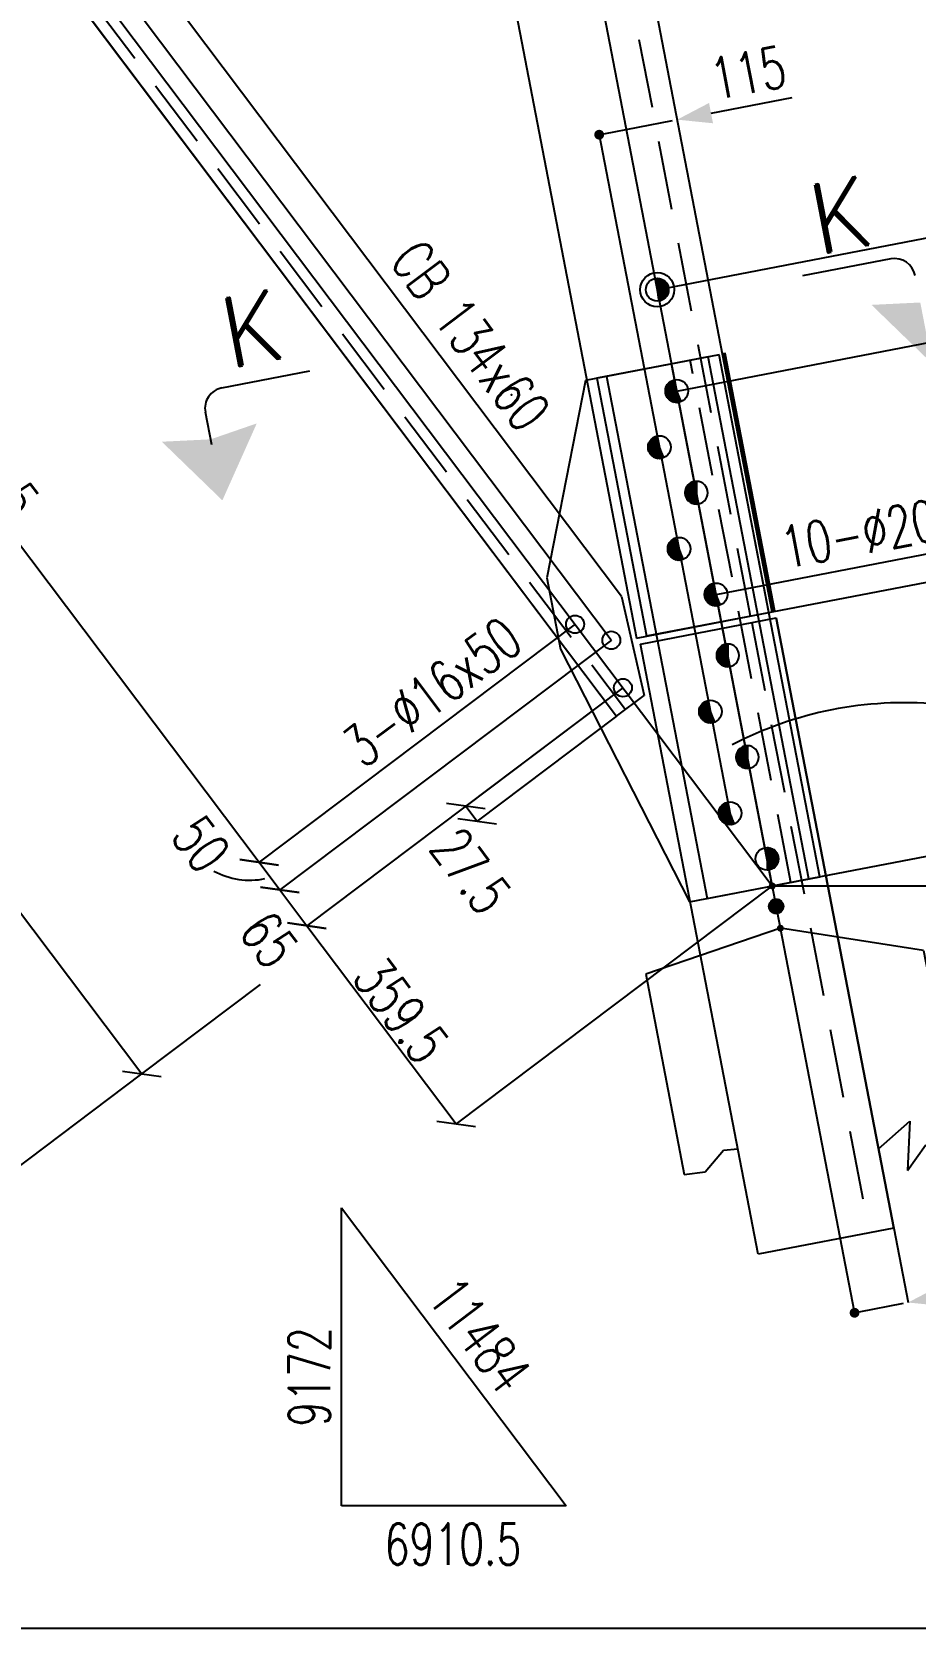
# Model space of a CAD drawing. Extents: x 707090 to 723393, y -5011 to 6523.
# Drawn here: x 716576 to 717855, y -5011 to -2699 of the extents above; entities that cross this region are included whole.
import ezdxf
from ezdxf.enums import TextEntityAlignment as Align

# ---------------------------------------------------------------- set-up
doc = ezdxf.new("R2010")
doc.units = 0
doc.header["$LTSCALE"] = 200
doc.header["$MEASUREMENT"] = 0
doc.linetypes.add('DASHED', pattern=[0.75, 0.5, -0.25])
doc.layers.get('0').update_dxf_attribs({"linetype": 'CONTINUOUS'})
for name, color, linetype in [('ASSI', 6, 'CONTINUOUS'), ('FORI', 2, 'CONTINUOUS'), ('LINEA_ANG', 2, 'CONTINUOUS'), ('LINEE_PIASTRA', 2, 'CONTINUOUS'), ('LINEE_PIASTRE', 2, 'CONTINUOUS'), ('LP', 3, 'CONTINUOUS'), ('LS', 7, 'CONTINUOUS'), ('LSP', 3, 'CONTINUOUS'), ('PIASTRE', 5, 'CONTINUOUS'), ('QT_MAL', 7, 'CONTINUOUS'), ('QT_MPR', 7, 'CONTINUOUS'), ('QT_MSP', 7, 'CONTINUOUS'), ('TRAT-Y', 7, 'DASHED')]:
    doc.layers.add(name, color=color, linetype=linetype)
doc.styles.add('QUOTE', font='ROMANS8.SHX', dxfattribs={"width": 0.7})
doc.styles.add('RD', font='ROMAND8.SHX', dxfattribs={"width": 0.7})
doc.styles.add('RS', font='ROMANS8.shx', dxfattribs={"width": 0.7})
doc.styles.get("Standard").update_dxf_attribs({"font": 'ROMANS8.SHX', "width": 0.7})
doc.dimstyles.new('FRECCE1', dxfattribs={"dimtxt": 60, "dimasz": 6.66, "dimexe": 0, "dimexo": 0, "dimgap": 1, "dimtad": 1, "dimzin": 0, "dimdsep": 46, "dimtxsty": 'RS', "dimblk1": 'QUOTP', "dimblk2": 'QUOTF', "dimsah": 1, "dimcen": 0, "dimclrd": 2, "dimclre": 2, "dimclrt": 7, "dimadec": 0, "dimazin": 0, "dimtfac": 1, "dimtix": 1, "dimtmove": 2, "dimatfit": 3, "dimldrblk": 'QUOTP', "dimfxl": 1, "dimtolj": 1, "dimtzin": 0, "dimarcsym": 0})
doc.dimstyles.new('TRATTO', dxfattribs={"dimscale": 0, "dimtxt": 60, "dimasz": 40, "dimexe": 0, "dimexo": 0, "dimgap": 5, "dimtad": 1, "dimrnd": 0.5, "dimdsep": 46, "dimtxsty": 'RS', "dimblk1": 'OBLIQUE', "dimblk2": 'OBLIQUE', "dimsah": 1, "dimcen": 0.09, "dimclrd": 2, "dimclre": 2, "dimclrt": 7, "dimadec": 0, "dimazin": 0, "dimtfac": 1, "dimtix": 1, "dimtmove": 2, "dimatfit": 3, "dimfxl": 1, "dimtolj": 1, "dimtzin": 0, "dimarcsym": 0})

# ---------------------------------------------------------------- blocks, each defined once
blk = doc.blocks.new('ASSE98')
blk.add_line((0, 0), (1, 0))
at = {"color": 7, "style": 'QUOTE', "width": 0.5, "flags": 1}
for tag, p in [('TI', (1.38308, 6.82731)), ('DI_S', (1.38308, 6.42178)), ('D_S', (1.38308, 6.02092)), ('E_S', (1.38308, 5.68065)), ('NFORI', (1.36454, 5.29792)), ('ALAR', (1.36349, 4.93246)), ('FAM', (1.3775, 4.54645)), ('ALA', (1.38308, 4.19257)), ('DISP2', (1.38308, 3.84971)), ('DISP1', (1.38308, 3.50686)), ('PINZAF', (1.38308, 3.164)), ('PINZAI', (1.38308, 2.82114)), ('TRP', (1.38308, 2.47829)), ('NP', (1.38308, 2.13543)), ('SV', (1.38308, 1.79257)), ('PESO', (1.38308, 1.44971)), ('QUA', (1.38308, 1.10686)), ('LUN', (1.38308, 0.764)), ('PROF', (1.38308, 0.42114)), ('POS', (1.38308, 0.07829))]:
    blk.add_attdef(tag, p, '', height=0.2, dxfattribs=at)
at = {"color": 7, "flags": 1}
for tag, p in [('LAV1', (3.07431, 6.82847)), ('LAV2', (3.07431, 6.49513)), ('LAV3', (3.07431, 6.1618)), ('LAV4', (3.07431, 5.82847)), ('LAV5', (3.07431, 5.49513)), ('LAV6', (3.07431, 5.1618)), ('LAV7', (3.07431, 4.82847)), ('LAV8', (3.07431, 4.49513)), ('LAV9', (3.07431, 4.1618)), ('LAV10', (3.07431, 3.82847))]:
    blk.add_attdef(tag, p, '', height=0.2, dxfattribs=at)
blk = doc.blocks.new('20')
at = {"color": 0}
for p, q in [((0, 0.98), (0.02, 1)), ((0, 0.94), (0.06, 1)), ((1, -0.01), (0, 0.99)), ((0, 0.89), (0.1, 0.99)), ((0, 0.85), (0.14, 0.99)), ((0, 0.8), (0.18, 0.98)), ((0, 0.76), (0.22, 0.98)), ((0, 0.71), (0.25, 0.97)), ((0, 0.67), (0.29, 0.96)), ((1, -0.05), (0, 0.95)), ((0, 0.62), (0.32, 0.95)), ((0, 0.58), (0.36, 0.93)), ((0, 0.53), (0.39, 0.92)), ((0, 0.49), (0.42, 0.91)), ((1, -0.09), (0, 0.9)), ((0, 0.44), (0.45, 0.89)), ((0, 0.4), (0.48, 0.88)), ((0.99, -0.13), (0, 0.86)), ((0, 0.35), (0.51, 0.86)), ((0, 0.31), (0.54, 0.84)), ((0, 0.26), (0.56, 0.83)), ((0.99, -0.17), (0, 0.81)), ((0, 0.22), (0.59, 0.81)), ((0, 0.17), (0.61, 0.79)), ((0.98, -0.21), (0, 0.77)), ((0, 0.13), (0.64, 0.77)), ((0, 0.08), (0.66, 0.75)), ((0, 0.04), (0.69, 0.73)), ((0.97, -0.25), (0, 0.72)), ((0, -0.01), (0.71, 0.7)), ((0.96, -0.28), (0, 0.68)), ((0, -0.05), (0.73, 0.68)), ((0, -0.1), (0.75, 0.66)), ((0.95, -0.32), (0, 0.63)), ((0, -0.14), (0.77, 0.63)), ((0, -0.19), (0.79, 0.61)), ((0.94, -0.35), (0, 0.59)), ((0, -0.23), (0.81, 0.58)), ((0, -0.28), (0.83, 0.56)), ((0.92, -0.38), (0, 0.54)), ((0, -0.32), (0.85, 0.53)), ((0.91, -0.41), (0, 0.5)), ((0, -0.36), (0.87, 0.5)), ((0, -0.41), (0.88, 0.47)), ((0.9, -0.44), (0, 0.45)), ((0, -0.45), (0.9, 0.44)), ((0.88, -0.47), (0, 0.41)), ((0, -0.5), (0.91, 0.41)), ((0, -0.54), (0.92, 0.38)), ((0.87, -0.5), (0, 0.36)), ((0, -0.59), (0.94, 0.35)), ((0.85, -0.53), (0, 0.32)), ((0, -0.63), (0.95, 0.31)), ((0, -0.68), (0.96, 0.28)), ((0.83, -0.56), (0, 0.27)), ((0, -0.72), (0.97, 0.25)), ((0.81, -0.58), (0, 0.23)), ((0, -0.77), (0.98, 0.21)), ((0.79, -0.61), (0, 0.18)), ((0, -0.81), (0.99, 0.17)), ((0.77, -0.63), (0, 0.14)), ((0, -0.86), (0.99, 0.13)), ((0.75, -0.66), (0, 0.09)), ((0, -0.9), (1, 0.09)), ((0.73, -0.68), (0, 0.05)), ((0, -0.95), (1, 0.05)), ((0.71, -0.7), (0, 0.01)), ((0, -0.99), (1, 0.01)), ((1, 0.04), (0.04, 1)), ((1, 0.09), (0.09, 1)), ((0.99, 0.14), (0.14, 0.99)), ((0.98, 0.19), (0.19, 0.98)), ((0.97, 0.25), (0.25, 0.97)), ((0.95, 0.31), (0.31, 0.95)), ((0.92, 0.38), (0.38, 0.92)), ((0.88, 0.47), (0.47, 0.88)), ((0.81, 0.59), (0.59, 0.81)), ((0.69, -0.73), (0, -0.04)), ((0.66, -0.75), (0, -0.08)), ((0.64, -0.77), (0, -0.13)), ((0.61, -0.79), (0, -0.17)), ((0.59, -0.81), (0, -0.22)), ((0.56, -0.83), (0, -0.26)), ((0.54, -0.84), (0, -0.31)), ((0.51, -0.86), (0, -0.35)), ((0.48, -0.88), (0, -0.4)), ((0.45, -0.89), (0, -0.44)), ((0.42, -0.91), (0, -0.49)), ((0.39, -0.92), (0, -0.53)), ((0.36, -0.93), (0, -0.58)), ((0.32, -0.95), (0, -0.62)), ((0.29, -0.96), (0, -0.67)), ((0.25, -0.97), (0, -0.71)), ((0.22, -0.98), (0, -0.76)), ((0.18, -0.98), (0, -0.8)), ((0.14, -0.99), (0, -0.85)), ((0.1, -0.99), (0, -0.89)), ((0.04, -1), (1, -0.04)), ((0.09, -1), (1, -0.09)), ((0.14, -0.99), (0.99, -0.14)), ((0.19, -0.98), (0.98, -0.19)), ((0.25, -0.97), (0.97, -0.25)), ((0.31, -0.95), (0.95, -0.31)), ((0.38, -0.92), (0.92, -0.38)), ((0.47, -0.88), (0.88, -0.47)), ((0.59, -0.81), (0.81, -0.59))]:
    blk.add_line(p, q, dxfattribs=at)
blk.add_line((0, 1), (0, -1))
blk.add_circle((0, 0), 1)
blk = doc.blocks.new('MRKR_98')
blk.add_point((0, 0))
at = {"color": 7, "style": 'QUOTE', "width": 0.5, "flags": 1}
for tag, p in [('TI', (3.73, 6.83)), ('DI_S', (3.73, 6.42)), ('D_S', (3.73, 6.02)), ('E_S', (3.73, 5.68)), ('AUX2', (3.71, 4.93)), ('NFORI', (3.72, 5.3)), ('FAM', (3.73, 4.55)), ('AUX1', (3.73, 4.19)), ('COMMESSA', (3.73, 3.85)), ('MD', (3.73, 3.51)), ('MP', (3.73, 3.16)), ('LARGHEZZA', (3.73, 2.82)), ('SPESSORE', (3.73, 2.48)), ('NP', (3.73, 2.14)), ('SV', (3.73, 1.79)), ('PESO', (3.73, 1.45)), ('QUA', (3.73, 1.11)), ('LUN', (3.73, 0.76)), ('PROF', (3.73, 0.42)), ('POS', (3.73, 0.08))]:
    blk.add_attdef(tag, p, '', height=0.2, dxfattribs=at)
at = {"color": 7, "flags": 1}
for tag, p in [('LAV1', (5.26, 6.88)), ('LAV2', (5.26, 6.55)), ('LAV3', (5.26, 6.21)), ('LAV4', (5.26, 5.88)), ('LAV5', (5.26, 5.55)), ('LAV6', (5.26, 5.21)), ('LAV7', (5.26, 4.88)), ('LAV8', (5.26, 4.55)), ('LAV9', (5.26, 4.21)), ('LAV10', (5.26, 3.88))]:
    blk.add_attdef(tag, p, '', height=0.2, dxfattribs=at)
blk = doc.blocks.new('QUOTP')
at = {"layer": 'ASSI', "color": 2, "const_width": 1.07}
blk.add_lwpolyline([(-0.53, 0, 1), (0.53, 0, 1)], format="xyb", close=True, dxfattribs=at)
blk = doc.blocks.new('QUOTF')
at = {"layer": 'LS', "color": 2}
blk.add_line((7.5, 0), (25.5, 0), dxfattribs=at)
blk.add_solid([(7.5, 2.25), (0, 0), (7.5, -2.25)], dxfattribs=at)
blk = doc.blocks.new('*D200')
at = {"layer": 'QT_MAL', "color": 2, "lineweight": -2, "transparency": 16777216}
for p, q in [((717767.7, -4553.9), (717767.7, -4553.9)), ((717774.2, -4552.7), (717838.7, -4540.2)), ((717845.3, -4539), (717845.3, -4539))]:
    blk.add_line(p, q, dxfattribs=at)
at = {"layer": 'QT_MAL', "color": 2, "lineweight": -2, "transparency": 16777216, "xscale": 6.66, "yscale": 6.66, "zscale": 6.66}
for name, p, rotation in [('QUOTF', (717845.3, -4539), 10.91543261024238), ('QUOTP', (717767.7, -4553.9), 190.9154326102424)]:
    blk.add_blockref(name, p, dxfattribs=dict(at, rotation=rotation))
at = {"layer": 'QT_MAL', "color": 7, "transparency": 16777216, "insert": (717951.4, -4478.3), "char_height": 60, "attachment_point": 5, "rotation": 10.9154, "style": 'RS'}
blk.add_mtext('\\A1;79', dxfattribs=at)
blk = doc.blocks.new('16')
blk.add_circle((0, 0), 1)
blk = doc.blocks.new('P20')
at = {"color": 0}
for p, q in [((0, 0.98), (0.02, 1)), ((0, 0.94), (0.06, 1)), ((1, -0.01), (0, 0.99)), ((0, 0.89), (0.1, 0.99)), ((0, 0.85), (0.14, 0.99)), ((0, 0.8), (0.18, 0.98)), ((0, 0.76), (0.22, 0.98)), ((0, 0.71), (0.25, 0.97)), ((0, 0.67), (0.29, 0.96)), ((1, -0.05), (0, 0.95)), ((0, 0.62), (0.32, 0.95)), ((0, 0.58), (0.36, 0.93)), ((0, 0.53), (0.39, 0.92)), ((0, 0.49), (0.42, 0.91)), ((1, -0.09), (0, 0.9)), ((0, 0.44), (0.45, 0.89)), ((0, 0.4), (0.48, 0.88)), ((0.99, -0.13), (0, 0.86)), ((0, 0.35), (0.51, 0.86)), ((0, 0.31), (0.54, 0.84)), ((0, 0.26), (0.56, 0.83)), ((0.99, -0.17), (0, 0.81)), ((0, 0.22), (0.59, 0.81)), ((0, 0.17), (0.61, 0.79)), ((0.98, -0.21), (0, 0.77)), ((0, 0.13), (0.64, 0.77)), ((0, 0.08), (0.66, 0.75)), ((0, 0.04), (0.69, 0.73)), ((0.97, -0.25), (0, 0.72)), ((0, -0.01), (0.71, 0.7)), ((0.96, -0.28), (0, 0.68)), ((0, -0.05), (0.73, 0.68)), ((0, -0.1), (0.75, 0.66)), ((0.95, -0.32), (0, 0.63)), ((0, -0.14), (0.77, 0.63)), ((0, -0.19), (0.79, 0.61)), ((0.94, -0.35), (0, 0.59)), ((0, -0.23), (0.81, 0.58)), ((0, -0.28), (0.83, 0.56)), ((0.92, -0.38), (0, 0.54)), ((0, -0.32), (0.85, 0.53)), ((0.91, -0.41), (0, 0.5)), ((0, -0.36), (0.87, 0.5)), ((0, -0.41), (0.88, 0.47)), ((0.9, -0.44), (0, 0.45)), ((0, -0.45), (0.9, 0.44)), ((0.88, -0.47), (0, 0.41)), ((0, -0.5), (0.91, 0.41)), ((0, -0.54), (0.92, 0.38)), ((0.87, -0.5), (0, 0.36)), ((0, -0.59), (0.94, 0.35)), ((0.85, -0.53), (0, 0.32)), ((0, -0.63), (0.95, 0.31)), ((0, -0.68), (0.96, 0.28)), ((0.83, -0.56), (0, 0.27)), ((0, -0.72), (0.97, 0.25)), ((0.81, -0.58), (0, 0.23)), ((0, -0.77), (0.98, 0.21)), ((0.79, -0.61), (0, 0.18)), ((0, -0.81), (0.99, 0.17)), ((0.77, -0.63), (0, 0.14)), ((0, -0.86), (0.99, 0.13)), ((0.75, -0.66), (0, 0.09)), ((0, -0.9), (1, 0.09)), ((0.73, -0.68), (0, 0.05)), ((0, -0.95), (1, 0.05)), ((0.71, -0.7), (0, 0.01)), ((0, -0.99), (1, 0.01)), ((1, 0.04), (0.04, 1)), ((1, 0.09), (0.09, 1)), ((0.99, 0.14), (0.14, 0.99)), ((0.98, 0.19), (0.19, 0.98)), ((0.97, 0.25), (0.25, 0.97)), ((0.95, 0.31), (0.31, 0.95)), ((0.92, 0.38), (0.38, 0.92)), ((0.88, 0.47), (0.47, 0.88)), ((0.81, 0.59), (0.59, 0.81)), ((0.69, -0.73), (0, -0.04)), ((0.66, -0.75), (0, -0.08)), ((0.64, -0.77), (0, -0.13)), ((0.61, -0.79), (0, -0.17)), ((0.59, -0.81), (0, -0.22)), ((0.56, -0.83), (0, -0.26)), ((0.54, -0.84), (0, -0.31)), ((0.51, -0.86), (0, -0.35)), ((0.48, -0.88), (0, -0.4)), ((0.45, -0.89), (0, -0.44)), ((0.42, -0.91), (0, -0.49)), ((0.39, -0.92), (0, -0.53)), ((0.36, -0.93), (0, -0.58)), ((0.32, -0.95), (0, -0.62)), ((0.29, -0.96), (0, -0.67)), ((0.25, -0.97), (0, -0.71)), ((0.22, -0.98), (0, -0.76)), ((0.18, -0.98), (0, -0.8)), ((0.14, -0.99), (0, -0.85)), ((0.1, -0.99), (0, -0.89)), ((0.04, -1), (1, -0.04)), ((0.09, -1), (1, -0.09)), ((0.14, -0.99), (0.99, -0.14)), ((0.19, -0.98), (0.98, -0.19)), ((0.25, -0.97), (0.97, -0.25)), ((0.31, -0.95), (0.95, -0.31)), ((0.38, -0.92), (0.92, -0.38)), ((0.47, -0.88), (0.88, -0.47)), ((0.59, -0.81), (0.81, -0.59))]:
    blk.add_line(p, q, dxfattribs=at)
for radius in [1.5, 1]:
    blk.add_circle((0, 0), radius)
blk = doc.blocks.new('_OBLIQUE')
at = {"color": 0, "linetype": 'ByBlock'}
blk.add_line((-0.5, -0.5), (0.5, 0.5), dxfattribs=at)
blk = doc.blocks.new('*D45')
at = {"layer": 'QT_MPR', "color": 2, "lineweight": -2, "transparency": 16777216}
for p, q in [((715879.6, 5236.4), (717131.6, 5477.9)), ((717131.6, 5477.9), (718900.4, -3694.3)), ((717648.5, -3935.7), (718900.4, -3694.3))]:
    blk.add_line(p, q, dxfattribs=at)
at = {"layer": 'QT_MPR', "color": 2, "lineweight": -2, "transparency": 16777216, "xscale": 40, "yscale": 40, "zscale": 40}
for p, rotation in [((717131.6, 5477.9), 100.9154326102447), ((718900.4, -3694.3), 280.9154326102447)]:
    blk.add_blockref('_OBLIQUE', p, dxfattribs=dict(at, rotation=rotation))
at = {"layer": 'QT_MPR', "color": 7, "transparency": 16777216, "insert": (717981.6, 885.2), "char_height": 60, "attachment_point": 5, "rotation": 100.9154, "style": 'RS'}
blk.add_mtext('\\A1;9341.5', dxfattribs=at)
blk = doc.blocks.new('*D61')
at = {"layer": 'QT_MPR', "color": 2, "lineweight": -2, "transparency": 16777216}
for p, q in [((717297.7, -2407), (718309, -2212)), ((718309, -2212), (718467.6, -3034.3)), ((717510.2, -3218.9), (718467.6, -3034.3))]:
    blk.add_line(p, q, dxfattribs=at)
at = {"layer": 'QT_MPR', "color": 2, "lineweight": -2, "transparency": 16777216, "xscale": 40, "yscale": 40, "zscale": 40}
for p, rotation in [((718309, -2212), 100.9154326102447), ((718467.6, -3034.3), 280.9154326102447)]:
    blk.add_blockref('_OBLIQUE', p, dxfattribs=dict(at, rotation=rotation))
at = {"layer": 'QT_MPR', "color": 7, "transparency": 16777216, "insert": (718354, -2629.8), "char_height": 60, "attachment_point": 5, "rotation": 100.9154, "style": 'RS'}
blk.add_mtext('\\A1;838', dxfattribs=at)
blk = doc.blocks.new('*D62')
at = {"layer": 'QT_MPR', "color": 2, "lineweight": -2, "transparency": 16777216}
for p, q in [((717510.2, -3218.9), (718467.6, -3034.3)), ((718467.6, -3034.3), (718524.4, -3328.9)), ((717567.1, -3513.5), (718524.4, -3328.9))]:
    blk.add_line(p, q, dxfattribs=at)
at = {"layer": 'QT_MPR', "color": 2, "lineweight": -2, "transparency": 16777216, "xscale": 40, "yscale": 40, "zscale": 40}
for p, rotation in [((718467.6, -3034.3), 100.9154326102447), ((718524.4, -3328.9), 280.9154326102447)]:
    blk.add_blockref('_OBLIQUE', p, dxfattribs=dict(at, rotation=rotation))
at = {"layer": 'QT_MPR', "color": 7, "transparency": 16777216, "insert": (718539.6, -3175.3), "char_height": 60, "attachment_point": 5, "rotation": 100.9154, "style": 'RS'}
blk.add_mtext('\\A1;75x4', dxfattribs=at)
blk = doc.blocks.new('*D63')
at = {"layer": 'QT_MPR', "color": 2, "lineweight": -2, "transparency": 16777216}
for p, q in [((717510.2, -3218.9), (718467.6, -3034.3)), ((718467.6, -3034.3), (718524.4, -3328.9)), ((717567.1, -3513.5), (718524.4, -3328.9))]:
    blk.add_line(p, q, dxfattribs=at)
at = {"layer": 'QT_MPR', "color": 2, "lineweight": -2, "transparency": 16777216, "xscale": 40, "yscale": 40, "zscale": 40}
for p, rotation in [((718467.6, -3034.3), 100.9154326102447), ((718524.4, -3328.9), 280.9154326102447)]:
    blk.add_blockref('_OBLIQUE', p, dxfattribs=dict(at, rotation=rotation))
at = {"layer": 'QT_MPR', "color": 7, "transparency": 16777216, "insert": (718461.7, -3188.2), "char_height": 60, "attachment_point": 5, "rotation": 100.9154, "style": 'RS'}
blk.add_mtext('\\A1;300', dxfattribs=at)
blk = doc.blocks.new('*D64')
at = {"layer": 'QT_MPR', "color": 2, "lineweight": -2, "transparency": 16777216}
for p, q in [((717567.1, -3513.5), (718229.9, -3385.7)), ((718229.9, -3385.7), (718237.5, -3425.3)), ((717648.3, -3538.9), (718237.5, -3425.3))]:
    blk.add_line(p, q, dxfattribs=at)
at = {"layer": 'QT_MPR', "color": 2, "lineweight": -2, "transparency": 16777216, "xscale": 40, "yscale": 40, "zscale": 40}
for p, rotation in [((718229.9, -3385.7), 100.9154326102447), ((718237.5, -3425.3), 280.9154326102447)]:
    blk.add_blockref('_OBLIQUE', p, dxfattribs=dict(at, rotation=rotation))
at = {"layer": 'QT_MPR', "color": 7, "transparency": 16777216, "insert": (718203.7, -3483.2), "char_height": 60, "attachment_point": 5, "rotation": 100.9154, "style": 'RS'}
blk.add_mtext('\\A1;40', dxfattribs=at)
blk = doc.blocks.new('*D65')
at = {"layer": 'QT_MPR', "color": 2, "lineweight": -2, "transparency": 16777216}
for p, q in [((717567.1, -3513.5), (718524.4, -3328.9)), ((718524.4, -3328.9), (718605.8, -3751.1)), ((717648.5, -3935.7), (718605.8, -3751.1))]:
    blk.add_line(p, q, dxfattribs=at)
at = {"layer": 'QT_MPR', "color": 2, "lineweight": -2, "transparency": 16777216, "xscale": 40, "yscale": 40, "zscale": 40}
for p, rotation in [((718524.4, -3328.9), 100.9154326102447), ((718605.8, -3751.1), 280.9154326102447)]:
    blk.add_blockref('_OBLIQUE', p, dxfattribs=dict(at, rotation=rotation))
at = {"layer": 'QT_MPR', "color": 7, "transparency": 16777216, "insert": (718534.6, -3566.4), "char_height": 60, "attachment_point": 5, "rotation": 100.9154, "style": 'RS'}
blk.add_mtext('\\A1;430', dxfattribs=at)
blk = doc.blocks.new('*D86')
at = {"layer": 'QT_MSP', "color": 2, "lineweight": -2, "transparency": 16777216}
for p, q in [((717368.3, -2483), (718031.1, -2355.2)), ((718031.1, -2355.2), (718144.7, -2944.4)), ((717481.9, -3072.2), (718144.7, -2944.4))]:
    blk.add_line(p, q, dxfattribs=at)
at = {"layer": 'QT_MSP', "color": 2, "lineweight": -2, "transparency": 16777216, "xscale": 40, "yscale": 40, "zscale": 40}
for p, rotation in [((718031.1, -2355.2), 100.9154326102447), ((718144.7, -2944.4), 280.9154326102447)]:
    blk.add_blockref('_OBLIQUE', p, dxfattribs=dict(at, rotation=rotation))
at = {"layer": 'QT_MSP', "color": 7, "transparency": 16777216, "insert": (718053.6, -2656.4), "char_height": 60, "attachment_point": 5, "rotation": 100.9154, "style": 'RS'}
blk.add_mtext('\\A1;600', dxfattribs=at)
blk = doc.blocks.new('*D87')
at = {"layer": 'QT_MSP', "color": 2, "lineweight": -2, "transparency": 16777216}
for p, q in [((717481.9, -3072.2), (718144.7, -2944.4)), ((718144.7, -2944.4), (718173, -3091.1)), ((717510.2, -3218.9), (718173, -3091.1))]:
    blk.add_line(p, q, dxfattribs=at)
at = {"layer": 'QT_MSP', "color": 2, "lineweight": -2, "transparency": 16777216, "xscale": 40, "yscale": 40, "zscale": 40}
for p, rotation in [((718144.7, -2944.4), 100.9154326102447), ((718173, -3091.1), 280.9154326102447)]:
    blk.add_blockref('_OBLIQUE', p, dxfattribs=dict(at, rotation=rotation))
at = {"layer": 'QT_MSP', "color": 7, "transparency": 16777216, "insert": (718209.2, -3000.3), "char_height": 60, "attachment_point": 5, "rotation": 100.9154, "style": 'RS'}
blk.add_mtext('\\A1;150', dxfattribs=at)
blk = doc.blocks.new('*D150')
at = {"layer": 'QT_MPR', "color": 2, "lineweight": -2, "transparency": 16777216}
for p, q in [((716531.8, -2407), (716052, -2768.5)), ((716052, -2768.5), (716905.5, -3901.5)), ((717363, -3556.8), (716905.5, -3901.5))]:
    blk.add_line(p, q, dxfattribs=at)
at = {"layer": 'QT_MPR', "color": 2, "lineweight": -2, "transparency": 16777216, "xscale": 40, "yscale": 40, "zscale": 40}
for p, rotation in [((716052, -2768.5), 126.9946354549773), ((716905.5, -3901.5), 306.9946354549773)]:
    blk.add_blockref('_OBLIQUE', p, dxfattribs=dict(at, rotation=rotation))
at = {"layer": 'QT_MPR', "color": 7, "transparency": 16777216, "insert": (716506.7, -3313.9), "char_height": 60, "attachment_point": 5, "rotation": 306.9946, "style": 'RS'}
blk.add_mtext('\\A1;1418.5', dxfattribs=at)
blk = doc.blocks.new('*D151')
at = {"layer": 'QT_MPR', "color": 2, "lineweight": -2, "transparency": 16777216}
for p, q in [((717363, -3556.8), (716905.5, -3901.5)), ((717415.5, -3579.9), (716935.6, -3941.4)), ((716905.5, -3901.5), (716935.6, -3941.4))]:
    blk.add_line(p, q, dxfattribs=at)
at = {"layer": 'QT_MPR', "color": 2, "lineweight": -2, "transparency": 16777216, "xscale": 40, "yscale": 40, "zscale": 40}
for p, rotation in [((716905.5, -3901.5), 126.9946354549773), ((716935.6, -3941.4), 306.9946354549773)]:
    blk.add_blockref('_OBLIQUE', p, dxfattribs=dict(at, rotation=rotation))
at = {"layer": 'QT_MPR', "color": 7, "transparency": 16777216, "insert": (716821.2, -3875.2), "char_height": 60, "attachment_point": 5, "rotation": 306.9946, "style": 'RS'}
blk.add_mtext('\\A1;50', dxfattribs=at)
blk = doc.blocks.new('*D152')
at = {"layer": 'QT_MPR', "color": 2, "lineweight": -2, "transparency": 16777216}
for p, q in [((717415.5, -3579.9), (716935.6, -3941.4)), ((717432.2, -3648.7), (716974.7, -3993.3)), ((716935.6, -3941.4), (716974.7, -3993.3))]:
    blk.add_line(p, q, dxfattribs=at)
at = {"layer": 'QT_MPR', "color": 2, "lineweight": -2, "transparency": 16777216, "xscale": 40, "yscale": 40, "zscale": 40}
for p, rotation in [((716935.6, -3941.4), 126.9946354549773), ((716974.7, -3993.3), 306.9946354549773)]:
    blk.add_blockref('_OBLIQUE', p, dxfattribs=dict(at, rotation=rotation))
at = {"layer": 'QT_MPR', "color": 7, "transparency": 16777216, "insert": (716919.7, -4013.5), "char_height": 60, "attachment_point": 5, "rotation": 306.9946, "style": 'RS'}
blk.add_mtext('\\A1;65', dxfattribs=at)
blk = doc.blocks.new('*D153')
at = {"layer": 'QT_MPR', "color": 2, "lineweight": -2, "transparency": 16777216}
for p, q in [((717432.2, -3648.7), (716974.7, -3993.3)), ((717648.5, -3935.7), (717191, -4280.4)), ((716974.7, -3993.3), (717191, -4280.4))]:
    blk.add_line(p, q, dxfattribs=at)
at = {"layer": 'QT_MPR', "color": 2, "lineweight": -2, "transparency": 16777216, "xscale": 40, "yscale": 40, "zscale": 40}
for p, rotation in [((716974.7, -3993.3), 126.9946354549773), ((717191, -4280.4), 306.9946354549773)]:
    blk.add_blockref('_OBLIQUE', p, dxfattribs=dict(at, rotation=rotation))
at = {"layer": 'QT_MPR', "color": 7, "transparency": 16777216, "insert": (717110.8, -4115.8), "char_height": 60, "attachment_point": 5, "rotation": 306.9946, "style": 'RS'}
blk.add_mtext('\\A1;359.5', dxfattribs=at)
blk = doc.blocks.new('*D155')
at = {"layer": 'QT_MPR', "color": 2, "lineweight": -2, "transparency": 16777216}
for p, q in [((717432.2, -3648.7), (717204.6, -3820.1)), ((717423.2, -3689.8), (717221.1, -3842)), ((717204.6, -3820.1), (717221.1, -3842))]:
    blk.add_line(p, q, dxfattribs=at)
at = {"layer": 'QT_MPR', "color": 2, "lineweight": -2, "transparency": 16777216, "xscale": 40, "yscale": 40, "zscale": 40}
for p, rotation in [((717204.6, -3820.1), 126.9946354549773), ((717221.1, -3842), 306.9946354549773)]:
    blk.add_blockref('_OBLIQUE', p, dxfattribs=dict(at, rotation=rotation))
at = {"layer": 'QT_MPR', "color": 7, "transparency": 16777216, "insert": (717212, -3914), "char_height": 60, "attachment_point": 5, "rotation": 306.9946, "style": 'RS'}
blk.add_mtext('\\A1;27.5', dxfattribs=at)
blk = doc.blocks.new('*D166')
at = {"layer": 'QT_MPR', "color": 2, "lineweight": -2, "transparency": 16777216}
for p, q in [((715510.5, -3239.1), (715826.3, -3001.2)), ((715826.3, -3001.2), (716735.5, -4207.9)), ((716467.6, -4409.8), (716735.5, -4207.9))]:
    blk.add_line(p, q, dxfattribs=at)
at = {"layer": 'QT_MPR', "color": 2, "lineweight": -2, "transparency": 16777216, "xscale": 40, "yscale": 40, "zscale": 40}
for p, rotation in [((715826.3, -3001.2), 126.9946354549771), ((716735.5, -4207.9), 306.9946354549771)]:
    blk.add_blockref('_OBLIQUE', p, dxfattribs=dict(at, rotation=rotation))
at = {"layer": 'QT_MPR', "color": 7, "transparency": 16777216, "insert": (716308.9, -3583.5), "char_height": 60, "attachment_point": 5, "rotation": 306.9946, "style": 'RS'}
blk.add_mtext('\\A1;1511', dxfattribs=at)
blk = doc.blocks.new('bull')
at = {"style": 'RS', "width": 0.7, "flags": 1}
for tag, p in [('NN', (-12.25, 0)), ('DIAMETRO', (0, -4.86)), ('SERRAGGIO', (0, -9.71)), ('LUNGHEZZA', (0, -14.57)), ('NB', (0, -19.43)), ('TIPO', (0, -24.12)), ('EL', (-0.14, -29))]:
    blk.add_attdef(tag, p, '', height=3, dxfattribs=at)
at = {"style": 'RS', "width": 0.7}
blk.add_attdef('BULLONE', (0, 0), '', height=3, dxfattribs=at)
blk = doc.blocks.new('12')
at = {"color": 0}
for p, q in [((-1, 0.06), (-0.06, 1)), ((-1, 0.01), (-0.01, 1)), ((-1, -0.03), (0.03, 1)), ((-1, -0.07), (0.07, 1)), ((0.09, -1), (-1, 0.09)), ((0.05, -1), (-1, 0.05)), ((0, -1), (-1, 0)), ((-0.99, 0.16), (-0.16, 0.99)), ((-0.99, 0.11), (-0.11, 0.99)), ((-0.99, -0.11), (0.11, 0.99)), ((-0.99, -0.15), (0.15, 0.99)), ((0.17, -0.99), (-0.99, 0.17)), ((0.13, -0.99), (-0.99, 0.13)), ((-0.98, 0.22), (-0.22, 0.98)), ((-0.98, -0.19), (0.19, 0.98)), ((0.21, -0.98), (-0.98, 0.21)), ((-0.97, -0.23), (0.23, 0.97)), ((0.24, -0.97), (-0.97, 0.24)), ((-0.96, 0.28), (-0.28, 0.96)), ((-0.96, -0.27), (0.27, 0.96)), ((0.28, -0.96), (-0.96, 0.28)), ((-0.95, -0.3), (0.3, 0.95)), ((0.31, -0.95), (-0.95, 0.31)), ((-0.94, 0.34), (-0.34, 0.94)), ((-0.94, -0.33), (0.33, 0.94)), ((0.35, -0.94), (-0.94, 0.35)), ((-0.93, -0.37), (0.37, 0.93)), ((0.38, -0.93), (-0.93, 0.38)), ((-0.92, -0.4), (0.4, 0.92)), ((-0.91, 0.42), (-0.42, 0.91)), ((0.41, -0.91), (-0.91, 0.41)), ((-0.9, -0.43), (0.43, 0.9)), ((0.44, -0.9), (-0.9, 0.44)), ((-0.89, -0.46), (0.46, 0.89)), ((0.47, -0.88), (-0.88, 0.47)), ((-0.87, -0.49), (0.49, 0.87)), ((0.5, -0.87), (-0.87, 0.5)), ((-0.86, 0.52), (-0.52, 0.86)), ((-0.86, -0.52), (0.52, 0.86)), ((0.53, -0.85), (-0.85, 0.53)), ((-0.84, -0.54), (0.54, 0.84)), ((0.55, -0.83), (-0.83, 0.55)), ((-0.82, -0.57), (0.57, 0.82)), ((0.58, -0.81), (-0.81, 0.58)), ((-0.8, -0.6), (0.6, 0.8)), ((0.61, -0.79), (-0.79, 0.61)), ((-0.78, -0.62), (0.62, 0.78)), ((0.63, -0.78), (-0.78, 0.63)), ((-0.76, -0.65), (0.65, 0.76)), ((0.66, -0.75), (-0.75, 0.66)), ((-0.74, -0.67), (0.67, 0.74)), ((0.68, -0.73), (-0.73, 0.68)), ((-0.72, -0.69), (0.69, 0.72)), ((0.7, -0.71), (-0.71, 0.7)), ((-0.7, -0.72), (0.72, 0.7)), ((0.73, -0.69), (-0.69, 0.73)), ((0.75, -0.67), (-0.67, 0.75)), ((-0.67, -0.74), (0.74, 0.67)), ((-0.65, -0.76), (0.76, 0.65)), ((0.77, -0.64), (-0.64, 0.77)), ((-0.63, -0.78), (0.78, 0.63)), ((0.79, -0.62), (-0.62, 0.79)), ((-0.6, -0.8), (0.8, 0.6)), ((0.81, -0.59), (-0.59, 0.81)), ((-0.57, -0.82), (0.82, 0.57)), ((0.83, -0.56), (-0.56, 0.83)), ((-0.55, -0.84), (0.84, 0.55)), ((0.84, -0.54), (-0.54, 0.84)), ((-0.52, -0.85), (0.85, 0.52)), ((0.86, -0.51), (-0.51, 0.86)), ((-0.49, -0.87), (0.87, 0.49)), ((0.88, -0.48), (-0.48, 0.88)), ((-0.46, -0.89), (0.89, 0.46)), ((0.89, -0.45), (-0.45, 0.89)), ((-0.43, -0.9), (0.9, 0.43)), ((0.91, -0.42), (-0.42, 0.91)), ((-0.4, -0.92), (0.92, 0.4)), ((0.92, -0.39), (-0.39, 0.92)), ((-0.37, -0.93), (0.93, 0.37)), ((0.93, -0.36), (-0.36, 0.93)), ((-0.34, -0.94), (0.94, 0.34)), ((0.95, -0.33), (-0.33, 0.95)), ((-0.3, -0.95), (0.95, 0.3)), ((0.96, -0.29), (-0.29, 0.96)), ((-0.27, -0.96), (0.96, 0.27)), ((0.97, -0.26), (-0.26, 0.97)), ((-0.23, -0.97), (0.97, 0.23)), ((0.98, -0.22), (-0.22, 0.98)), ((-0.2, -0.98), (0.98, 0.2)), ((0.98, -0.18), (-0.18, 0.98)), ((-0.16, -0.99), (0.99, 0.16)), ((0.99, -0.14), (-0.14, 0.99)), ((-0.12, -0.99), (0.99, 0.12)), ((0.99, -0.1), (-0.1, 0.99)), ((-0.08, -1), (1, 0.08)), ((1, -0.06), (-0.06, 1)), ((-0.04, -1), (1, 0.04)), ((1, -0.02), (-0.02, 1)), ((1, 0.02), (0.02, 1)), ((1, 0.07), (0.07, 1)), ((0.99, 0.12), (0.12, 0.99)), ((0.98, 0.17), (0.17, 0.98)), ((0.97, 0.23), (0.23, 0.97)), ((0.96, 0.29), (0.29, 0.96)), ((0.93, 0.36), (0.36, 0.93)), ((0.9, 0.44), (0.44, 0.9)), ((0.84, 0.55), (0.55, 0.84)), ((-0.04, -1), (-1, -0.04)), ((-0.09, -1), (-1, -0.09)), ((-0.14, -0.99), (-0.99, -0.14)), ((-0.2, -0.98), (-0.98, -0.2)), ((-0.25, -0.97), (-0.97, -0.25)), ((-0.32, -0.95), (-0.95, -0.32)), ((-0.39, -0.92), (-0.92, -0.39)), ((-0.48, -0.88), (-0.88, -0.48)), ((-0.6, -0.8), (-0.8, -0.6)), ((0.01, -1), (1, -0.01)), ((0.05, -1), (1, -0.05)), ((0.1, -0.99), (0.99, -0.1)), ((0.15, -0.99), (0.99, -0.15)), ((0.21, -0.98), (0.98, -0.21)), ((0.27, -0.96), (0.96, -0.27)), ((0.33, -0.94), (0.94, -0.33)), ((0.41, -0.91), (0.91, -0.41)), ((0.5, -0.87), (0.87, -0.5)), ((0.66, -0.75), (0.75, -0.66))]:
    blk.add_line(p, q, dxfattribs=at)
blk.add_circle((0, 0), 1)
blk = doc.blocks.new('A$C254A0273')
at = {"layer": 'LS', "color": 8}
for p, q in [((195, 356.9), (0, 290.1)), ((402.3, 324.3), (195, 356.9)), ((402.3, 324.3), (455.8, 46.8)), ((0, 290.1), (55.9, 0)), ((337.1, 37.2), (382.7, 77.5)), ((382.7, 77.5), (379, 5.7)), ((405.4, 42.5), (455.8, 46.8)), ((85.9, 4.2), (112.6, 35.4)), ((112.6, 35.4), (133.4, 37.5)), ((379, 5.7), (405.4, 42.5)), ((55.9, 0), (85.9, 4.2))]:
    blk.add_line(p, q, dxfattribs=at)
at = {"layer": 'LS', "color": 6, "const_width": 4.75}
for points in [[(185.9, 418.2, -1), (180.6, 417.8, -1)], [(197.6, 357.1, -1), (192.4, 356.6, -1)]]:
    blk.add_lwpolyline(points, format="xyb", close=True, dxfattribs=at)
at = {"layer": 'FORI', "xscale": 10.5, "yscale": 10.5, "zscale": 10.5, "rotation": 6.046281917136315}
blk.add_blockref('12', (188.9, 388.6), dxfattribs=at)
blk = doc.blocks.new('*D424')
at = {"layer": 'QT_MAL', "color": 2, "lineweight": -2, "transparency": 16777216}
blk.add_line((717404.4, -2846.4), (717504.3, -2827.1), dxfattribs=at)
at = {"layer": 'QT_MAL', "color": 2, "lineweight": -2, "transparency": 16777216, "xscale": 6.66, "yscale": 6.66, "zscale": 6.66}
for name, p, rotation in [('QUOTF', (717510.8, -2825.9), 10.91543261024462), ('QUOTP', (717397.9, -2847.7), 190.9154326102446)]:
    blk.add_blockref(name, p, dxfattribs=dict(at, rotation=rotation))
at = {"layer": 'QT_MAL', "color": 7, "transparency": 16777216, "insert": (717613.7, -2758.1), "char_height": 60, "attachment_point": 5, "rotation": 10.9154, "style": 'RS'}
blk.add_mtext('\\A1;115', dxfattribs=at)

msp = doc.modelspace()

# ---------------------------------------------------------------- hatches: boundary and pattern name
at = {"layer": 'LS'}
h = msp.add_hatch(dxfattribs=at)
h.set_pattern_fill('ANSI31', color=256, scale=20, angle=90, style=0)
h.set_pattern_definition([(55.91543, (716707.9813, -421.4832), (-2.0705283, 1.4010398), [])])
h.paths.add_polyline_path([(717649.259, -3538.362), (717652.204, -3537.793), (717580.248, -3164.668), (717577.302, -3165.237)])

# ---------------------------------------------------------------- linework, layer by layer
at = {"layer": 'LINEA_ANG'}
for p, q in [((717648.344, -3538.898), (715829.352, 5893.308)), ((715632.971, 5855.436), (717451.962, -3576.77)), ((717430.386, -3516.629), (710897.894, 5153.97)), ((710785.367, 5120.525), (717423.163, -3689.845)), ((717555.696, -3169.435), (717408.41, -3197.839)), ((717701.503, -3925.504), (717555.696, -3169.435)), ((717408.41, -3197.839), (717554.217, -3953.908)), ((717430.386, -3516.629), (717463.098, -3659.758)), ((717451.962, -3576.77), (717648.344, -3538.898)), ((717457.707, -3585.486), (717654.088, -3547.614)), ((717654.088, -3547.614), (717824.512, -4431.331)), ((717628.131, -4469.203), (717457.707, -3585.486)), ((717423.163, -3689.845), (717463.098, -3659.758)), ((717554.217, -3953.908), (717701.503, -3925.504)), ((717824.512, -4431.331), (717628.131, -4469.203))]:
    msp.add_line(p, q, dxfattribs=at)
at = {"layer": 'LINEE_PIASTRA'}
for p, q in [((717377.971, -3203.709), (717322.07, -3489.464)), ((717341.953, -3592.565), (717528.687, -3958.831))]:
    msp.add_line(p, q, dxfattribs=at)
at = {"layer": 'LINEE_PIASTRE'}
for p, q in [((717571.407, -3166.405), (717377.971, -3203.709)), ((717571.407, -3166.405), (717394.663, -3200.49)), ((717643.363, -3539.53), (717571.407, -3166.405)), ((717717.214, -3922.474), (717571.407, -3166.405)), ((717394.663, -3200.49), (717466.62, -3573.615)), ((717322.07, -3489.464), (717341.953, -3592.565)), ((717466.62, -3573.615), (717643.363, -3539.53)), ((717528.687, -3958.831), (717717.214, -3922.474))]:
    msp.add_line(p, q, dxfattribs=at)
at = {"layer": 'LP', "color": 6}
msp.add_line((717824.512, -4431.331), (717845.278, -4539.012), dxfattribs=at)
at = {"layer": 'LS', "color": 6}
for p, q in [((715755.699, 5879.104), (717767.309, -4551.907)), ((710738.096, 5236.447), (717648.48, -3935.729)), ((717415.461, -3579.91), (711693.836, 4014.422)), ((717397.91, -2847.657), (717588.137, -3834.061)), ((717408.41, -3197.839), (717554.217, -3953.908)), ((716735.492, -4207.941), (716907.238, -4078.547)), ((717024.777, -4401.979), (717350.027, -4833.685)), ((717024.777, -4833.685), (717024.777, -4401.979)), ((717350.027, -4833.685), (717024.777, -4833.685))]:
    msp.add_line(p, q, dxfattribs=at)
at = {"layer": 'LS', "color": 2}
msp.add_line((717648.48, -3935.729), (717987.966, -3935.729), dxfattribs=at)
at = {"layer": 'LS', "color": 8}
msp.add_lwpolyline([(707173.123, 6469.465), (707173.123, -5010.535), (719893.123, -5010.535), (719893.123, -3410.535), (723393.123, -3410.535), (723393.123, 6469.465), (707173.123, 6469.465)], close=True, dxfattribs=at)
at = {"layer": 'LS'}
msp.add_lwpolyline([(717652.204, -3537.793), (717580.248, -3164.668), (717577.302, -3165.237), (717649.259, -3538.362)], close=True, dxfattribs=at)
at = {"layer": 'LS', "color": 6, "const_width": 4.75}
msp.add_lwpolyline([(717651.096, -3935.507, -1), (717645.865, -3935.952, -1)], format="xyb", close=True, dxfattribs=at)
at = {"layer": 'LS', "color": 6}
for centre, radius, start, end in [((717839.849, -4209.823), 539.494, 84.967954, 117.533087), ((716891.987, -3817.011), 110.334, 241.767156, 281.485258)]:
    msp.add_arc(centre, radius, start, end, dxfattribs=at)
at = {"layer": 'LSP'}
for p, q in [((717820.18, -3027.672), (717692.532, -3052.289)), ((716851.408, -3214.498), (716979.056, -3189.882)), ((716836.748, -3296.908), (716827.632, -3249.636))]:
    msp.add_line(p, q, dxfattribs=at)
for centre, start, end in [((717825.861, -3057.129), 10.915433, 100.915433), ((716857.089, -3243.956), 100.915433, 190.915433)]:
    msp.add_arc(centre, 30, start, end, dxfattribs=at)
for points in [[(717879.935, -3179.096), (717792.265, -3094.161), (717862.892, -3090.725)], [(716852.249, -3377.284), (716902.046, -3265.838), (716835.206, -3288.913)], [(716852.249, -3377.284), (716764.579, -3292.349), (716835.206, -3288.913)]]:
    msp.add_solid(points, dxfattribs=at)
at = {"layer": 'TRAT-Y'}
for p, q in [((717616.923, -3544.957), (715797.931, 5887.249)), ((710798.146, 5130.153), (717435.942, -3680.217)), ((717675.483, -3930.522), (717529.675, -3174.453)), ((717618.739, -3554.431), (717789.163, -4438.148))]:
    msp.add_line(p, q, dxfattribs=at)

# ---------------------------------------------------------------- block references
at = {"layer": 'ASSI'}
for p, xscale, rotation in [((717648.344, -3538.898), 9606, 100.9154326102447), ((717648.48, -3935.729), 770, 100.9154326101934), ((717824.512, -4431.331), 899.9999999999999, 100.9154326102424)]:
    msp.add_blockref('ASSE98', p, dxfattribs=dict(at, xscale=xscale, rotation=rotation))
ref = msp.add_blockref('ASSE98', (710785.367, 5120.525), dxfattribs=dict(at, xscale=11031, rotation=306.9946354549773))
ref.add_attrib('LAV2', 'CB 134x60', (717092.903, -3031.122), dxfattribs={"layer": '0', "color": 7, "height": 60, "rotation": 306.994635, "width": 0.7})
at = {"layer": 'FORI'}
for name, p, xscale, yscale, zscale, rotation in [('P20', (717481.945, -3072.18), 16.5, 16.5, 16.5, 7.543052222774039), ('20', (717510.247, -3218.937), 16.5, 16.5, 16.5, 201.830865220485), ('20', (717485.173, -3300.154), 16.5, 16.5, 16.5, 201.830865220485), ('20', (717513.577, -3447.44), 16.5, 16.5, 16.5, 201.830865220485), ('20', (717567.055, -3513.509), 16.5, 16.5, 16.5, 201.830865220485), ('16', (717363.01, -3556.824), 13, 13, 13, 353.8675854867896), ('16', (717415.461, -3579.91), 13, 13, 13, 353.8675854867896), ('16', (717432.211, -3648.674), 13, 13, 13, 353.8675854867896), ('20', (717559.023, -3683.098), 16.5, 16.5, 16.5, 201.830865220485), ('20', (717587.427, -3830.384), 16.5, 16.5, 16.5, 201.830865220485)]:
    msp.add_blockref(name, p, dxfattribs=dict(at, xscale=xscale, yscale=yscale, zscale=zscale, rotation=rotation))
at = {"layer": 'FORI', "yscale": 16.5, "zscale": 16.5}
for p, xscale in [((717538.651, -3366.223), -16.5), ((717584.098, -3601.881), -16.5), ((717612.502, -3749.167), -16.5), ((717640.906, -3896.453), 16.5)]:
    msp.add_blockref('20', p, dxfattribs=dict(at, xscale=xscale))
at = {"layer": 'LP'}
msp.add_blockref('A$C254A0273', (717465.238, -4353.745), dxfattribs=at)
at = {"layer": 'LS', "color": 7, "xscale": 20, "yscale": 20, "zscale": 20}
for p, rotation, values in [((717668.179, -3476.097), 10.62090409078928, {'BULLONE': '10-%%c20x85                '}), ((717056.794, -3766.716), 36.92337784051239, {'BULLONE': '3-%%c16x50                '})]:
    msp.add_blockref('bull', p, dxfattribs=dict(at, rotation=rotation)).add_auto_attribs(values)
at = {"layer": 'PIASTRE', "xscale": 20, "yscale": 20, "zscale": 20, "rotation": 280.915432614}
for p in [(717270.943, -3224.349), (717466.62, -3573.615)]:
    msp.add_blockref('MRKR_98', p, dxfattribs=at)

# ---------------------------------------------------------------- texts
at = {"layer": 'LS', "color": 3, "style": 'RD'}
for p in [(717747.533, -2963.995), (716895.166, -3128.373)]:
    msp.add_text('K', height=100, rotation=10.915433, dxfattribs=at).set_placement(p, align=Align.MIDDLE)
at = {"layer": 'LS', "color": 7, "style": 'RS', "width": 0.7}
for s, rotation, p in [('11484', 307.118213, (717146.824, -4532.514)), ('9172', 90, (717008.216, -4718.702))]:
    msp.add_text(s, height=60, rotation=rotation, dxfattribs=at).set_placement(p)
msp.add_text('6910.5', height=60, dxfattribs=at).set_placement((717087.248, -4918.95))

# ---------------------------------------------------------------- dimensions: what is measured, and where the dimension line sits
at = {"layer": 'QT_MAL'}
for base, p1, p2, text, picture, middle in [((717510.839, -2825.879), (717397.91, -2847.657), (717510.839, -2825.879), '115', '*D424', (717613.737, -2758.068)), ((717845.271, -4538.976), (717767.7, -4553.935), (717845.271, -4538.976), '79', '*D200', (717951.377, -4478.276))]:
    dim = msp.add_linear_dim(base=base, p1=p1, p2=p2, angle=10.915433, text=text, dimstyle='FRECCE1', dxfattribs=at)
    dim.commit()
    dim.dimension.update_dxf_attribs({"geometry": picture, "text_midpoint": middle, "dimtype": 160})
at = {"layer": 'QT_MPR'}
for base, p1, p2, angle, text, picture, middle in [((718900.422, -3694.294), (715879.635, 5236.447), (717648.48, -3935.729), 100.915433, '9341.5', '*D45', (717981.633, 885.167)), ((718467.617, -3034.309), (717297.669, -2407.033), (717510.247, -3218.937), 100.915433, '838', '*D61', (718353.959, -2629.778)), ((716905.55, -3901.479), (716531.807, -2407.033), (717363.01, -3556.824), 306.994635, '1418.5', '*D150', (716506.72, -3313.947)), ((716735.492, -4207.941), (715510.494, -3239.1), (716467.607, -4409.768), 306.994635, '1511', '*D166', (716308.85, -3583.494)), ((718524.425, -3328.881), (717510.247, -3218.937), (717567.055, -3513.509), 100.915433, '75x4', '*D62', (718539.609, -3175.271)), ((718524.425, -3328.881), (717510.247, -3218.937), (717567.055, -3513.509), 100.915433, '300', '*D63', (718461.654, -3188.223)), ((718605.85, -3751.102), (717567.055, -3513.509), (717648.48, -3935.729), 100.915433, '430', '*D65', (718534.589, -3566.415)), ((718237.488, -3425.282), (717567.055, -3513.509), (717648.344, -3538.898), 100.915433, '40', '*D64', (718203.733, -3483.245)), ((716935.637, -3941.413), (717363.01, -3556.824), (717415.461, -3579.91), 306.994635, '50', '*D151', (716821.187, -3875.23)), ((716974.75, -3993.328), (717415.461, -3579.91), (717432.211, -3648.674), 306.994635, '65', '*D152', (716919.713, -4013.519)), ((717191.019, -4280.384), (717432.211, -3648.674), (717648.48, -3935.729), 306.994635, '359.5', '*D153', (717110.839, -4115.795)), ((717221.144, -3842.047), (717432.211, -3648.674), (717423.163, -3689.845), 306.994635, '27.5', '*D155', (717212.019, -3913.972))]:
    dim = msp.add_linear_dim(base=base, p1=p1, p2=p2, angle=angle, text=text, dimstyle='TRATTO', override={"dimscale": 1}, dxfattribs=at)
    dim.commit()
    dim.dimension.update_dxf_attribs({"geometry": picture, "text_midpoint": middle, "dimtype": 128})
at = {"layer": 'QT_MSP'}
for base, p1, p2, text, picture, middle in [((718144.743, -2944.36), (717368.329, -2483.035), (717481.945, -3072.18), '600', '*D86', (718053.568, -2656.415)), ((718173.045, -3091.117), (717481.945, -3072.18), (717510.247, -3218.937), '150', '*D87', (718209.198, -3000.281))]:
    dim = msp.add_linear_dim(base=base, p1=p1, p2=p2, angle=100.915433, text=text, dimstyle='TRATTO', override={"dimscale": 1}, dxfattribs=at)
    dim.commit()
    dim.dimension.update_dxf_attribs({"geometry": picture, "text_midpoint": middle, "dimtype": 128})

doc.saveas('drawing.dxf')
